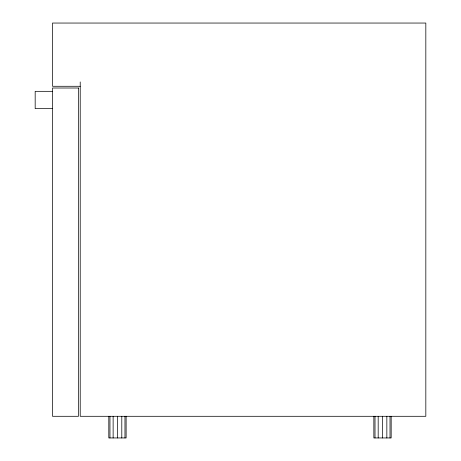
<?xml version="1.0" encoding="UTF-8"?>
<svg xmlns="http://www.w3.org/2000/svg" width="461" height="461" viewBox="0 0 461 461"><rect width="100%" height="100%" fill="white"/><g stroke="black" fill="none" stroke-linecap="round" stroke-linejoin="round"><path stroke-width="0.69" d="M80.22 86.282L52.502 86.282L52.502 23.05L425.826 23.05L425.826 416.295L80.22 416.295L80.22 81.949M52.502 91.33L35.174 91.33L35.174 108.652L52.502 108.652M391.176 416.295L391.176 437.95L373.854 437.95L373.854 416.295M390.018 416.295L390.018 437.95M386.842 416.295L386.842 437.95M382.515 416.295L382.515 437.95M378.181 416.295L378.181 437.95M375.012 416.295L375.012 437.95M126.124 416.295L126.124 437.95L108.802 437.95L108.802 416.295M124.966 416.295L124.966 437.95M121.796 416.295L121.796 437.95M117.463 416.295L117.463 437.95M113.135 416.295L113.135 437.95M109.96 416.295L109.96 437.95M78.485 88.011L52.502 88.011L52.502 416.295L78.485 416.295L78.485 88.011"/></g></svg>
